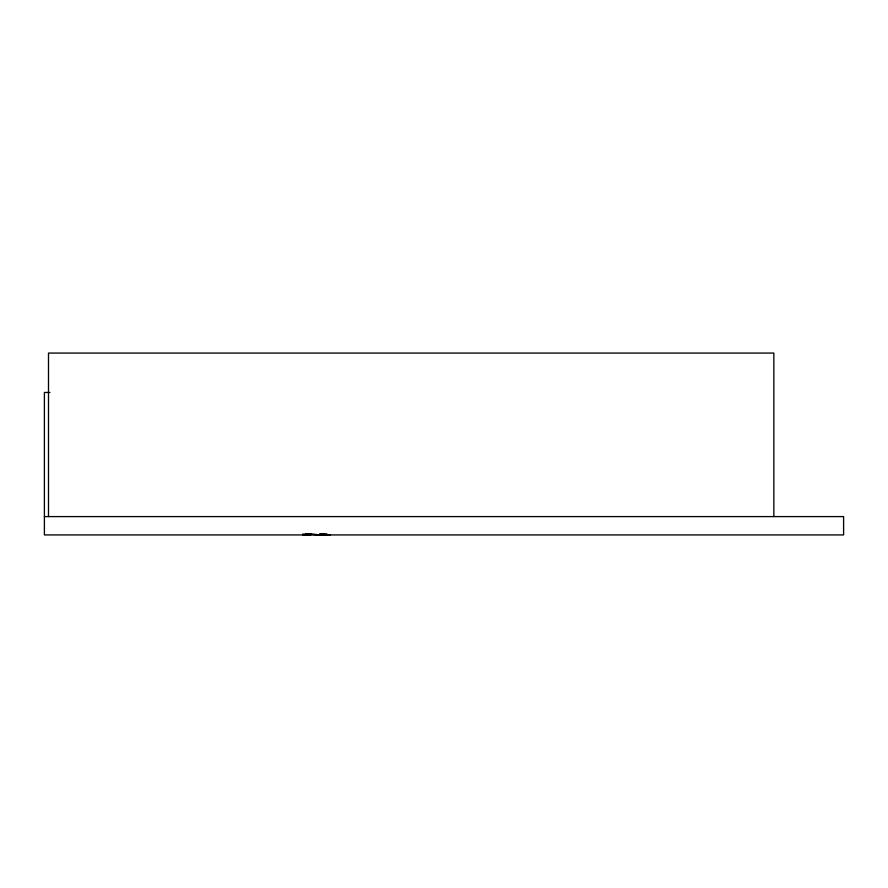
<?xml version="1.0" encoding="UTF-8"?>
<svg xmlns="http://www.w3.org/2000/svg" width="888" height="888" viewBox="0 0 888 888"><rect width="100%" height="100%" fill="white"/><g stroke="black" fill="none" stroke-linecap="round" stroke-linejoin="round"><path stroke-width="1.33" d="M302.963 534.62L310.511 534.576L309.424 534.498M304.284 534.576L305.217 534.443M305.161 534.443L304.207 534.576L306.515 534.576M305.672 534.576L307.903 534.576M305.539 534.62L308.069 534.265L305.461 534.62L306.56 534.443M319.846 534.498L327.139 534.554M319.713 534.554L320.657 534.421M320.912 534.554L322.178 534.376L320.823 534.554M321.112 534.554L322.044 534.421M322.3 534.554L323.587 534.376L322.222 534.554M322.522 534.554L327.184 534.498M324.786 534.376L323.72 534.554L324.731 534.376M304.073 534.62L306.305 534.62M320.501 534.199L319.547 534.321L322.988 534.321M320.646 534.376L319.647 534.421L327.261 534.498L326.174 534.421M49.95 392.463L44.4 392.463L44.4 534.931L843.6 534.931L843.6 516.594L44.4 516.594M307.892 534.321L311.744 534.398L303.84 534.498M325.785 534.498L330.48 534.787M308.802 534.11L322.033 534.931M308.092 534.176L317.06 534.62M324.753 534.421L326.074 534.498M311.61 534.443L309.457 534.321L310.478 534.398M308.003 534.498L309.324 534.576M322.033 534.199L324.575 534.498M310.6 534.321L311.666 534.398M308.303 534.443L310.434 534.576M306.882 534.443L309.113 534.62M305.494 534.443L307.692 534.62M773.848 516.594L773.848 353.069L48.496 353.069L48.496 516.594M305.738 533.921L305.738 534.931M302.963 533.744L302.963 534.931M309.268 534.265L308.325 534.398L309.213 534.265M307.903 534.498L306.959 534.62L307.847 534.498M309.135 534.321L308.192 534.443L309.079 534.321"/></g></svg>
